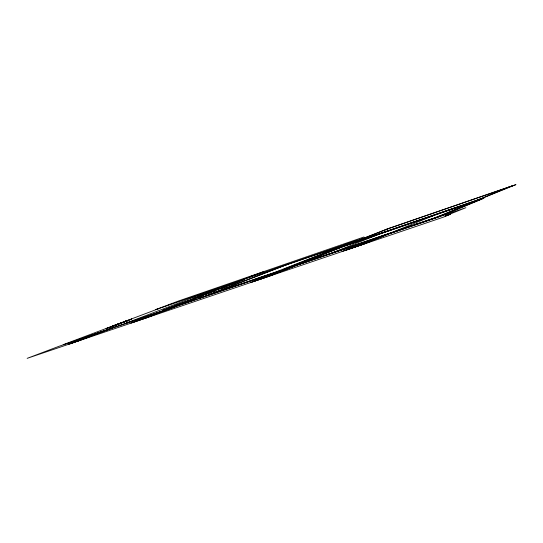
<?xml version="1.0" encoding="UTF-8"?>
<svg xmlns="http://www.w3.org/2000/svg" width="543" height="543" viewBox="0 0 543 543"><rect width="100%" height="100%" fill="white"/><g stroke="black" fill="none" stroke-linecap="round" stroke-linejoin="round"><path stroke-width="0.81" d="M289.5 267.468L341.16 247.153M198.548 298.521L288.367 264M515.83 184.674L477.582 200.095M343.889 245.918L389.541 228.148M118.055 324.198L121.388 322.956M115.992 325.033L117.6 324.409M116.507 324.789L116.202 324.918M118.496 324.09L117.885 324.307L118.564 324.035M120.139 323.411C122.155 322.752 119.324 323.628 120.071 323.492M120.974 322.983L118.632 323.988L118.958 323.872M123.465 322.155L124.72 321.7L123.234 322.264M123.56 322.169L122.854 322.427L124.734 321.7M481.308 198.704L482.225 198.324L347.031 244.825L348.185 244.37M511.479 186.208L512.239 185.889L385.13 229.804L386.1 229.417M438.255 216.698L439.43 216.216L292.928 266.246L294.367 265.683M476.34 200.903L477.297 200.51L339.959 247.696L341.147 247.228M479.707 199.193L509.13 187.016M436.667 217.152L473.774 201.786M124.686 321.571L106.089 328.637L111.906 326.614M131.006 319.406L131.644 319.189L112.91 326.065L113.528 325.814M416.359 224.164L417.581 223.662M455.991 207.888L456.982 207.48M410.121 226.288L411.356 225.786M450.181 209.876L451.185 209.469M361.516 244.75L381.933 236.449M360.131 245.402L385.618 235.038M393.01 232.044L433.029 215.761M362.744 244.513L373.889 239.979M377.697 238.425L388.136 234.176M107.086 328.23L106.862 328.345M115.36 325.264L115.754 325.128M344.696 250.635L356.106 246.02M360.009 244.445L370.713 240.115M347.242 249.773L373.17 239.273M351.24 248.239L371.941 239.85M349.794 248.904L361.136 244.309M365.011 242.741L375.641 238.431M353.792 247.37L374.426 239.008M352.359 248.036L378.118 237.59M354.939 247.16L366.206 242.592M370.048 241.024L380.609 236.741M358.93 245.626L379.421 237.305M357.532 246.284L368.751 241.723M372.586 240.162L383.107 235.893M342.165 251.497L353.615 246.868M357.525 245.287L368.263 240.949M346.169 249.956L367.007 241.533M114.206 325.562L112.584 326.16L112.924 326.051M111.396 326.608L112.618 326.167L110.562 326.927L112.557 326.18L111.2 326.696M333.504 252.332L377.052 234.97M131.101 319.379L130.408 319.617L131.759 319.087L125.969 321.103M315.965 258.393L317.363 257.837M361.781 240.21L362.941 239.748M115.598 325.169L113.392 325.943M263.375 278.22L291.829 266.98M265.581 277.473L293.973 266.253M267.794 276.72L296.125 265.513M310.691 260.192L312.096 259.635M356.792 241.92L357.959 241.459M250.33 282.645L262.927 277.683M267.237 275.987L279.109 271.31M252.481 281.919L281.213 270.597M254.64 281.186L283.317 269.878M256.812 280.446L285.435 269.158M258.991 279.706L287.552 268.439M296.539 264.936L342.022 246.984M350.221 243.671L387.064 229.132M261.176 278.966L289.684 267.713M278.118 267.706L279.224 267.224L276.095 268.228M344.785 244.513L363.953 236.999L178.375 301.053L155.766 309.605L356.846 240.529L283.527 269.409M144.798 318.442L158.291 313.243M162.934 311.458L175.722 306.53M128.562 322.23L126.085 323.234L188.964 301.894M242.042 279.896L251.552 276.251M254.26 275.213L263.375 271.717M130.985 323.133L163.796 310.589M134.399 321.972L167.176 309.442M137.841 320.804L170.577 308.281M141.309 319.63L174.004 307.114M200.333 297.761L198.819 298.338M112.577 326.187L113.419 325.875M283.161 269.552L282.767 269.701M119.487 323.553L119.704 323.485M110.996 326.947L112.001 326.581M68.275 344.398L82.142 339.124M86.921 337.305L100.116 332.282M69.769 343.895L103.082 331.271M72.762 342.877L107.555 329.75M77.296 341.343L112.075 328.21M209.584 291.306L219.671 287.661M113.65 325.752L115.869 324.911M116.066 324.87L117.661 324.239M121.612 322.739L116.507 324.829M120.424 323.2L119.609 323.519M114.322 325.508L122.542 322.569L121.734 322.881M126.492 320.906L125.779 321.171M177.9 304.698L178.708 304.372L162.669 310.331L177.181 305.186M121.849 322.834L120.811 323.194M236.273 282.292L236.931 282.041L223.024 287.193L238.913 281.559L237.04 282.279M177.642 305.098L179.909 304.229L171.595 307.338L185.971 301.969L168.778 308.071L177.161 304.962M197.496 298.833L189.853 301.582M126.152 321.042L125.487 321.28M128.324 320.384L126.865 320.927L127.7 320.621M111.817 326.635L112.51 326.391M280.521 270.543L272.287 273.489M111.939 326.594L112.204 326.309M125.806 321.171L125.385 321.32M120.023 323.37L122.609 322.393L120.858 323.024M112.679 326.323L113.059 326.187M121.646 322.902L121.259 323.037M125.087 321.429L124.591 321.612M113.127 326.167L113.555 326.004M237.257 282.299L231.793 284.22L244.14 279.618L228.345 285.224L235.621 282.53M341.343 247.031L342.626 246.631M341.71 246.956L286.88 268.378L289.677 267.556M341.839 246.855L342.341 246.678M437.577 217.051L481.139 199.22L476.754 200.577M124.299 321.707L123.404 322.026M113.636 325.99L114.437 325.705M113.731 325.949L114.369 325.719M342.592 246.59L343.169 246.434M437.271 217.241L435.981 217.695M437.339 217.132L446.719 213.745L483.969 198.209L477.847 200.136M120.56 323.153L121.089 322.963L120.621 323.119M115.252 325.257L115.639 325.155M119.786 323.452L118.693 323.859M343.339 246.325L343.834 246.149M436.64 217.383L435.662 217.804M343.352 246.373L477.311 200.319M435.934 217.628L289.528 267.468M436.172 217.546L432.846 218.781M115.191 325.338L113.833 325.814L114.716 325.522M210.467 292.229L193.036 298.718L215.7 290.539L211.716 291.795M344.235 246.067L343.889 246.189M344.805 245.809L346.19 245.334M158.834 308.6L63.164 344.696L123.933 323.954L211.241 290.614L208.784 291.408M121.184 323.065L121.713 322.725M389.691 228.101L515.836 184.647M168.697 304.711L170.034 304.256M346.78 245.015L477.575 200.231M116.908 324.531L118.544 323.933M114.437 325.488L116.602 324.809M142.266 317.926L465.887 207.691L445.212 216.026L450.391 214.227L443.631 217.078L27.15 358.353L59.262 346.196L142.137 317.967M271.561 273.74L198.555 298.535M432.248 218.985L290.084 267.428M345.782 245.348L343.909 245.931M226.635 286.371L205.498 293.885L234.223 283.453L220.37 288.564L226.655 286.31M187.036 301.433L203.591 295.243L175.022 305.539L195.175 298.378L187.036 301.433M198.161 296.804L210.752 292.365L198.161 296.804M124.876 321.653L124.401 321.843L126.051 321.252L124.876 321.653M347.907 243.705L276.38 271.799L208.24 295.032L284.369 265.575L347.907 243.705M255.834 274.67L249.984 276.787L255.834 274.67M128.44 320.356L125.304 321.497L128.44 320.356"/></g></svg>
